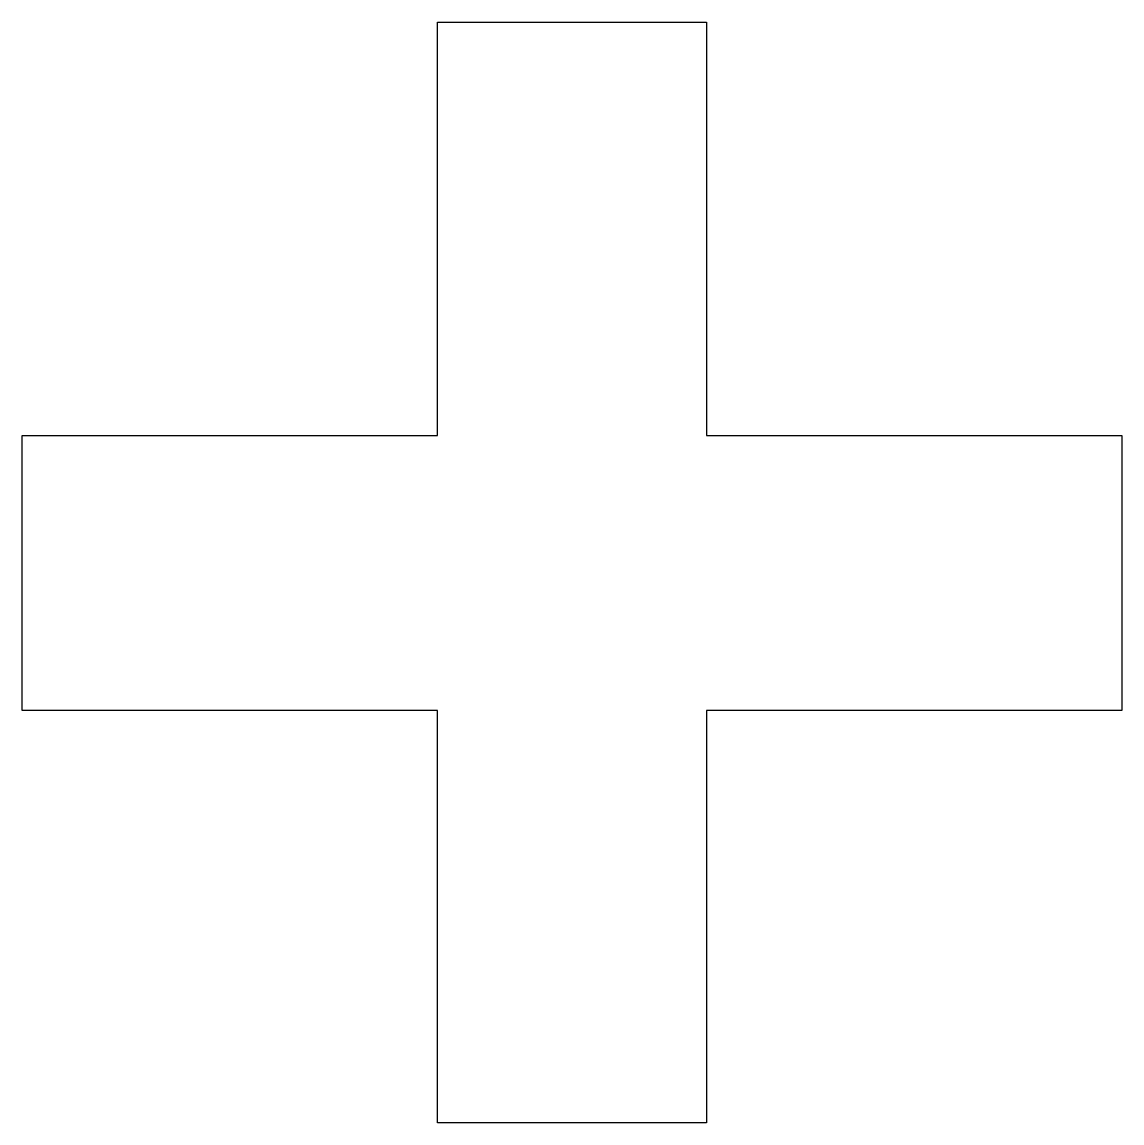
# Model space of a CAD drawing. Extents: x 44 to 148, y -85 to -25.
# Drawn here: x 131.679 to 132.734, y -80.312 to -79.256 of the extents above; entities that cross this region are included whole.
import ezdxf

# ---------------------------------------------------------------- set-up
doc = ezdxf.new("R2010")
doc.units = 0
doc.layers.add('BLACK', color=7, linetype='CONTINUOUS')

msp = doc.modelspace()

# ---------------------------------------------------------------- linework, layer by layer
at = {"layer": 'BLACK', "linetype": 'CONTINUOUS'}
for p, q in [((132.077449, -79.652983), (132.077449, -79.25621)), ((132.077449, -79.25621), (132.335369, -79.25621)), ((132.335369, -79.25621), (132.335369, -79.652983)), ((131.678845, -79.916765), (131.678845, -79.652983)), ((131.678845, -79.652983), (132.077449, -79.652983)), ((132.335369, -79.652983), (132.733974, -79.652983)), ((132.733974, -79.652983), (132.733974, -79.916765)), ((132.077449, -79.916765), (131.678845, -79.916765)), ((132.077449, -80.312438), (132.077449, -79.916765)), ((132.733974, -79.916765), (132.335369, -79.916765)), ((132.335369, -79.916765), (132.335369, -80.312438)), ((132.335369, -80.312438), (132.077449, -80.312438))]:
    msp.add_line(p, q, dxfattribs=at)

doc.saveas('drawing.dxf')
